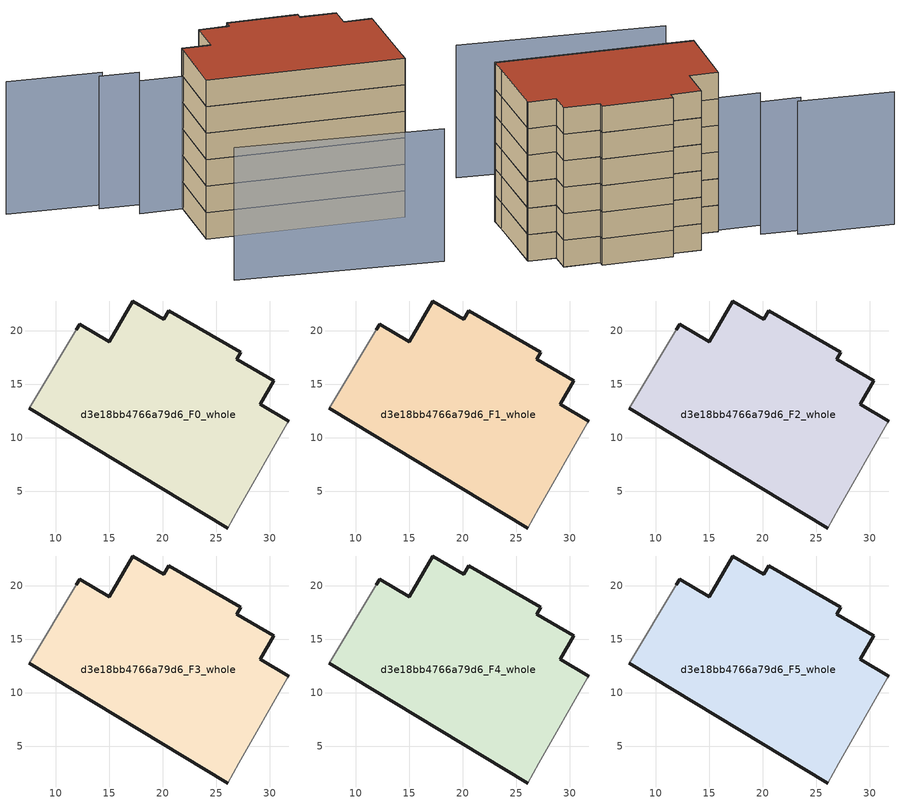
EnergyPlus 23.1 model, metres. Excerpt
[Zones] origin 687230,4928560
d3e18bb4766a79d6_F0_whole
 floor ground (EU_floor_Construction): 27.13,3.41 31.67,11.34 31.77,11.52 29.11,13.09 30.39,15.32 26.94,17.33 27.3,17.96 20.58,21.87 20.12,21.07 17.21,22.76 15,18.96 12.25,20.61 11.93,20.07 7.56,12.72 26.08,1.55 z0
 wall outside (EU_wall_Construction): 11.93,20.07 12.25,20.61 15,18.96 17.21,22.76 20.12,21.07 20.58,21.87 27.3,17.96 26.94,17.33 30.39,15.32 29.11,13.09 31.77,11.52 / 26.08,1.55 7.56,12.72 z0:3
 wall adiabatic (EU_wall_Construction): 31.77,11.52 31.67,11.34 27.13,3.41 26.08,1.55 / 7.56,12.72 11.93,20.07 z0:3
d3e18bb4766a79d6_F1_whole
 floor to d3e18bb4766a79d6_F0_whole (EU_floor_Construction): 27.13,3.41 31.67,11.34 31.77,11.52 29.11,13.09 30.39,15.32 26.94,17.33 27.3,17.96 20.58,21.87 20.12,21.07 17.21,22.76 15,18.96 12.25,20.61 11.93,20.07 7.56,12.72 26.08,1.55 z3
 wall outside (EU_wall_Construction): 11.93,20.07 12.25,20.61 15,18.96 17.21,22.76 20.12,21.07 20.58,21.87 27.3,17.96 26.94,17.33 30.39,15.32 29.11,13.09 31.77,11.52 / 26.08,1.55 7.56,12.72 z3:6
 wall adiabatic (EU_wall_Construction): 31.77,11.52 31.67,11.34 27.13,3.41 26.08,1.55 / 7.56,12.72 11.93,20.07 z3:6
d3e18bb4766a79d6_F2_whole
 floor to d3e18bb4766a79d6_F1_whole (EU_floor_Construction): 27.13,3.41 31.67,11.34 31.77,11.52 29.11,13.09 30.39,15.32 26.94,17.33 27.3,17.96 20.58,21.87 20.12,21.07 17.21,22.76 15,18.96 12.25,20.61 11.93,20.07 7.56,12.72 26.08,1.55 z6
 wall outside (EU_wall_Construction): 11.93,20.07 12.25,20.61 15,18.96 17.21,22.76 20.12,21.07 20.58,21.87 27.3,17.96 26.94,17.33 30.39,15.32 29.11,13.09 31.77,11.52 / 26.08,1.55 7.56,12.72 z6:9
 wall adiabatic (EU_wall_Construction): 31.77,11.52 31.67,11.34 27.13,3.41 26.08,1.55 / 7.56,12.72 11.93,20.07 z6:9
d3e18bb4766a79d6_F3_whole
 floor to d3e18bb4766a79d6_F2_whole (EU_floor_Construction): 27.13,3.41 31.67,11.34 31.77,11.52 29.11,13.09 30.39,15.32 26.94,17.33 27.3,17.96 20.58,21.87 20.12,21.07 17.21,22.76 15,18.96 12.25,20.61 11.93,20.07 7.56,12.72 26.08,1.55 z9
 wall outside (EU_wall_Construction): 11.93,20.07 12.25,20.61 15,18.96 17.21,22.76 20.12,21.07 20.58,21.87 27.3,17.96 26.94,17.33 30.39,15.32 29.11,13.09 31.77,11.52 / 26.08,1.55 7.56,12.72 z9:12
 wall adiabatic (EU_wall_Construction): 31.77,11.52 31.67,11.34 27.13,3.41 26.08,1.55 / 7.56,12.72 11.93,20.07 z9:12
d3e18bb4766a79d6_F4_whole
 floor to d3e18bb4766a79d6_F3_whole (EU_floor_Construction): 27.13,3.41 31.67,11.34 31.77,11.52 29.11,13.09 30.39,15.32 26.94,17.33 27.3,17.96 20.58,21.87 20.12,21.07 17.21,22.76 15,18.96 12.25,20.61 11.93,20.07 7.56,12.72 26.08,1.55 z12
 wall outside (EU_wall_Construction): 11.93,20.07 12.25,20.61 15,18.96 17.21,22.76 20.12,21.07 20.58,21.87 27.3,17.96 26.94,17.33 30.39,15.32 29.11,13.09 31.77,11.52 / 26.08,1.55 7.56,12.72 z12:15
 wall adiabatic (EU_wall_Construction): 31.77,11.52 31.67,11.34 27.13,3.41 26.08,1.55 / 7.56,12.72 11.93,20.07 z12:15
d3e18bb4766a79d6_F5_whole
 floor to d3e18bb4766a79d6_F4_whole (EU_floor_Construction): 27.13,3.41 31.67,11.34 31.77,11.52 29.11,13.09 30.39,15.32 26.94,17.33 27.3,17.96 20.58,21.87 20.12,21.07 17.21,22.76 15,18.96 12.25,20.61 11.93,20.07 7.56,12.72 26.08,1.55 z15
 wall outside (EU_wall_Construction): 11.93,20.07 12.25,20.61 15,18.96 17.21,22.76 20.12,21.07 20.58,21.87 27.3,17.96 26.94,17.33 30.39,15.32 29.11,13.09 31.77,11.52 / 26.08,1.55 7.56,12.72 z15:18
 wall adiabatic (EU_wall_Construction): 31.77,11.52 31.67,11.34 27.13,3.41 26.08,1.55 / 7.56,12.72 11.93,20.07 z15:18
 roof outside (EU_roof_Construction): 27.3,17.96 26.94,17.33 30.39,15.32 29.11,13.09 31.77,11.52 31.67,11.34 27.13,3.41 26.08,1.55 7.56,12.72 11.93,20.07 12.25,20.61 15,18.96 17.21,22.76 20.12,21.07 20.58,21.87 z18
shading: 8.02,22.68 12.06,20.27 / 6.1,26.62 9.76,24.36 / 1.24,2.95 19.99,-9.61 / -1.64,32.77 7.1,27.17 z0:15
[Building]
EU S2 Campaign: North Axis=0; Terrain=City; Solar Distribution=FullExterior
[Site:Location]
Bologna: Latitude=44.5; Longitude=11.25; Time Zone=1; Elevation=37
[SizingPeriod:WeatherFileDays]
AnnualSizingPeriod: Begin Month=1; Begin Day of Month=1; End Month=12; End Day of Month=31; Day of Week for Start Day=Monday; Use Weather File Daylight Saving Period=No; Use Weather File Rain and Snow Indicators=No
[MATERIAL]
EU_InternalMass_Material: Roughness=MediumRough; Thickness=0.1; Conductivity=1; Density=1800; Specific Heat=900; Thermal Absorptance=0.9; Solar Absorptance=0.7; Visible Absorptance=0.7
[MATERIAL:NOMASS] Roughness=MediumRough; Thermal Absorptance=0.9; Solar Absorptance=0.7; Visible Absorptance=0.7
Name | Thermal Resistance
EU_wall_NoMass | 0.905828
EU_roof_NoMass | 0.37593
EU_floor_NoMass | 0.67114
[CONSTRUCTION]
EU_wall_Construction: EU_wall_NoMass
EU_roof_Construction: EU_roof_NoMass
EU_floor_Construction: EU_floor_NoMass
EU_InternalMass_Construction: EU_InternalMass_Material
[ZONE] Type=1; Multiplier=1; Ceiling Height=autocalculate; Floor Area=autocalculate; Part of Total Floor Area=Yes
Name | Volume
d3e18bb4766a79d6_F0_whole | 843.801
d3e18bb4766a79d6_F1_whole; d3e18bb4766a79d6_F2_whole; d3e18bb4766a79d6_F3_whole; d3e18bb4766a79d6_F4_whole; d3e18bb4766a79d6_F5_whole | 843.798
[INTERNALMASS] Construction=EU_InternalMass_Construction; Surface Area=281.266
Name | Zone or ZoneList
d3e18bb4766a79d6_F0_whole_EU_InternalMass | d3e18bb4766a79d6_F0_whole
d3e18bb4766a79d6_F1_whole_EU_InternalMass | d3e18bb4766a79d6_F1_whole
d3e18bb4766a79d6_F2_whole_EU_InternalMass | d3e18bb4766a79d6_F2_whole
d3e18bb4766a79d6_F3_whole_EU_InternalMass | d3e18bb4766a79d6_F3_whole
d3e18bb4766a79d6_F4_whole_EU_InternalMass | d3e18bb4766a79d6_F4_whole
d3e18bb4766a79d6_F5_whole_EU_InternalMass | d3e18bb4766a79d6_F5_whole
[OTHEREQUIPMENT] Fuel Type=Electricity; Design Level Calculation Method=Watts/Area; Power per Zone Floor Area=1; Fraction Latent=0; Fraction Radiant=0; Fraction Lost=0; Carbon Dioxide Generation Rate=0; EndUse Subcategory=EU_Step8_InternalGains
Name | Zone or ZoneList or Space or SpaceList | Schedule
EU_Step8_InternalGain_d3e18bb4766a79d6_F0_whole_f000 | d3e18bb4766a79d6_F0_whole | EU_Step8_GainSchedule_d3e18bb4766a79d6_F0_whole_f000
EU_Step8_InternalGain_d3e18bb4766a79d6_F1_whole_f000 | d3e18bb4766a79d6_F1_whole | EU_Step8_GainSchedule_d3e18bb4766a79d6_F1_whole_f000
EU_Step8_InternalGain_d3e18bb4766a79d6_F2_whole_f000 | d3e18bb4766a79d6_F2_whole | EU_Step8_GainSchedule_d3e18bb4766a79d6_F2_whole_f000
EU_Step8_InternalGain_d3e18bb4766a79d6_F3_whole_f000 | d3e18bb4766a79d6_F3_whole | EU_Step8_GainSchedule_d3e18bb4766a79d6_F3_whole_f000
EU_Step8_InternalGain_d3e18bb4766a79d6_F4_whole_f000 | d3e18bb4766a79d6_F4_whole | EU_Step8_GainSchedule_d3e18bb4766a79d6_F4_whole_f000
EU_Step8_InternalGain_d3e18bb4766a79d6_F5_whole_f000 | d3e18bb4766a79d6_F5_whole | EU_Step8_GainSchedule_d3e18bb4766a79d6_F5_whole_f000
[ZONEVENTILATION:DESIGNFLOWRATE] Schedule=EU_AlwaysOn; Design Flow Rate Calculation Method=AirChanges/Hour; Air Changes per Hour=0.73129; Ventilation Type=Natural; Fan Pressure Rise=0; Fan Total Efficiency=1; Constant Term Coefficient=1; Temperature Term Coefficient=0; Velocity Term Coefficient=0; Velocity Squared Term Coefficient=0; Minimum Indoor Temperature=-100; Maximum Indoor Temperature=100; Delta Temperature=-100; Minimum Outdoor Temperature=-100; Maximum Outdoor Temperature=100; Maximum Wind Speed=40
Name | Zone or ZoneList or Space or SpaceList
EU_ConstantAir_d3e18bb4766a79d6_F0_whole | d3e18bb4766a79d6_F0_whole
EU_ConstantAir_d3e18bb4766a79d6_F1_whole | d3e18bb4766a79d6_F1_whole
EU_ConstantAir_d3e18bb4766a79d6_F2_whole | d3e18bb4766a79d6_F2_whole
EU_ConstantAir_d3e18bb4766a79d6_F3_whole | d3e18bb4766a79d6_F3_whole
EU_ConstantAir_d3e18bb4766a79d6_F4_whole | d3e18bb4766a79d6_F4_whole
EU_ConstantAir_d3e18bb4766a79d6_F5_whole | d3e18bb4766a79d6_F5_whole
[HVACTEMPLATE:THERMOSTAT] Constant Heating Setpoint=20; Constant Cooling Setpoint=50
EU_HeatOnly_d3e18bb4766a79d6_F0_whole; EU_HeatOnly_d3e18bb4766a79d6_F1_whole; EU_HeatOnly_d3e18bb4766a79d6_F2_whole; EU_HeatOnly_d3e18bb4766a79d6_F3_whole; EU_HeatOnly_d3e18bb4766a79d6_F4_whole; EU_HeatOnly_d3e18bb4766a79d6_F5_whole
[HVACTEMPLATE:ZONE:IDEALLOADSAIRSYSTEM] System Availability Schedule=EU_AlwaysOn; Maximum Heating Supply Air Temperature=50; Minimum Cooling Supply Air Temperature=13; Maximum Heating Supply Air Humidity Ratio=0.0156; Minimum Cooling Supply Air Humidity Ratio=0.0077; Heating Limit=NoLimit; Cooling Limit=NoLimit; Heating Availability Schedule=EU_AlwaysOn; Cooling Availability Schedule=EU_CoolingOff; Dehumidification Control Type=ConstantSensibleHeatRatio; Cooling Sensible Heat Ratio=0.7; Dehumidification Setpoint=60; Humidification Control Type=None; Humidification Setpoint=30; Outdoor Air Method=None; Outdoor Air Flow Rate per Person=0.00944; Outdoor Air Flow Rate per Zone Floor Area=0; Outdoor Air Flow Rate per Zone=0; Demand Controlled Ventilation Type=None; Outdoor Air Economizer Type=NoEconomizer; Heat Recovery Type=None; Sensible Heat Recovery Effectiveness=0.7; Latent Heat Recovery Effectiveness=0.65
Name | Template Thermostat
d3e18bb4766a79d6_F0_whole | EU_HeatOnly_d3e18bb4766a79d6_F0_whole
d3e18bb4766a79d6_F1_whole | EU_HeatOnly_d3e18bb4766a79d6_F1_whole
d3e18bb4766a79d6_F2_whole | EU_HeatOnly_d3e18bb4766a79d6_F2_whole
d3e18bb4766a79d6_F3_whole | EU_HeatOnly_d3e18bb4766a79d6_F3_whole
d3e18bb4766a79d6_F4_whole | EU_HeatOnly_d3e18bb4766a79d6_F4_whole
d3e18bb4766a79d6_F5_whole | EU_HeatOnly_d3e18bb4766a79d6_F5_whole
[SIZING:ZONE] Zone Cooling Design Supply Air Temperature Input Method=SupplyAirTemperature; Zone Cooling Design Supply Air Temperature=13; Zone Heating Design Supply Air Temperature Input Method=SupplyAirTemperature; Zone Heating Design Supply Air Temperature=50; Zone Cooling Design Supply Air Humidity Ratio=0.008; Zone Heating Design Supply Air Humidity Ratio=0.008; Cooling Design Air Flow Method=DesignDay; Cooling Design Air Flow Rate=0; Cooling Minimum Air Flow per Zone Floor Area=0.000762; Cooling Minimum Air Flow=0; Cooling Minimum Air Flow Fraction=0.2; Heating Design Air Flow Method=DesignDay; Heating Design Air Flow Rate=0; Heating Maximum Air Flow per Zone Floor Area=0.002032; Heating Maximum Air Flow=0.141576; Heating Maximum Air Flow Fraction=0.3; Account for Dedicated Outdoor Air System=No; Dedicated Outdoor Air System Control Strategy=NeutralSupplyAir; Dedicated Outdoor Air Low Setpoint Temperature for Design=autosize; Dedicated Outdoor Air High Setpoint Temperature for Design=autosize; Zone Load Sizing Method=Sensible Load Only No Latent Load; Zone Latent Cooling Design Supply Air Humidity Ratio Input Method=HumidityRatioDifference; Zone Cooling Design Supply Air Humidity Ratio Difference=0.005; Zone Latent Heating Design Supply Air Humidity Ratio Input Method=HumidityRatioDifference; Zone Humidification Design Supply Air Humidity Ratio Difference=0.005
d3e18bb4766a79d6_F0_whole; d3e18bb4766a79d6_F1_whole; d3e18bb4766a79d6_F2_whole; d3e18bb4766a79d6_F3_whole; d3e18bb4766a79d6_F4_whole; d3e18bb4766a79d6_F5_whole
[SCHEDULE:CONSTANT]
Name | Hourly Value
EU_AlwaysOn | 1
EU_CoolingOff | 0
[SCHEDULE:FILE] Column Number=1; Rows to Skip at Top=0; Number of Hours of Data=8760; Column Separator=Comma; Interpolate to Timestep=No; Minutes per Item=60; Adjust Schedule for Daylight Savings=Yes
Name | File
EU_Step8_GainSchedule_d3e18bb4766a79d6_F0_whole_f000 | ../../schedules/d3e18bb4766a79d6/d3e18bb4766a79d6_F0_whole_f000_gain.csv
EU_Step8_GainSchedule_d3e18bb4766a79d6_F1_whole_f000 | ../../schedules/d3e18bb4766a79d6/d3e18bb4766a79d6_F1_whole_f000_gain.csv
EU_Step8_GainSchedule_d3e18bb4766a79d6_F2_whole_f000 | ../../schedules/d3e18bb4766a79d6/d3e18bb4766a79d6_F2_whole_f000_gain.csv
EU_Step8_GainSchedule_d3e18bb4766a79d6_F3_whole_f000 | ../../schedules/d3e18bb4766a79d6/d3e18bb4766a79d6_F3_whole_f000_gain.csv
EU_Step8_GainSchedule_d3e18bb4766a79d6_F4_whole_f000 | ../../schedules/d3e18bb4766a79d6/d3e18bb4766a79d6_F4_whole_f000_gain.csv
EU_Step8_GainSchedule_d3e18bb4766a79d6_F5_whole_f000 | ../../schedules/d3e18bb4766a79d6/d3e18bb4766a79d6_F5_whole_f000_gain.csv
